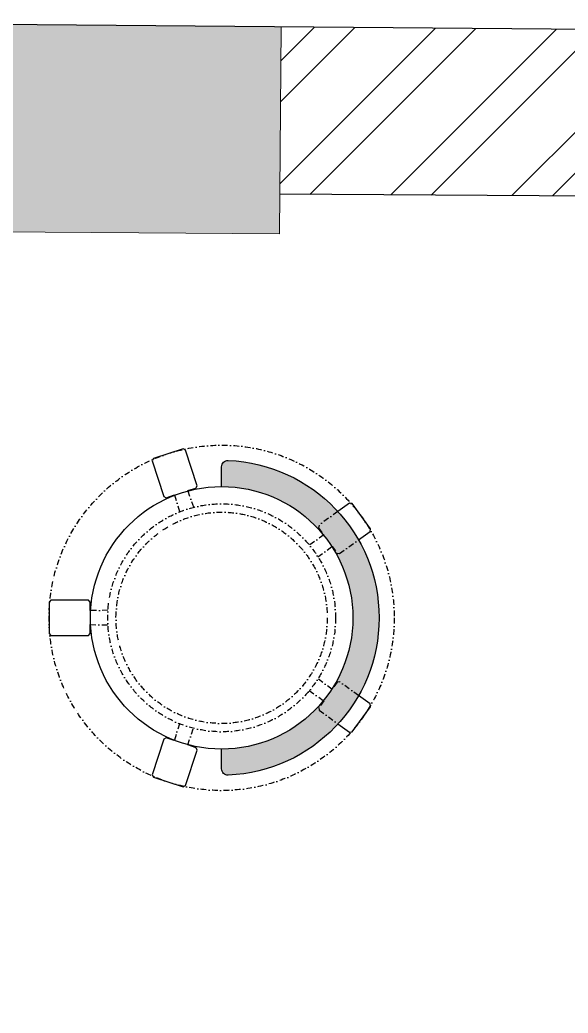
# Model space of a CAD drawing. Header units: feet. Extents: x 3263306 to 3270867, y -5461591 to -5452242.
# Drawn here: x 3264179 to 3264973, y -5453681 to -5452242 of the extents above; entities that cross this region are included whole.
import ezdxf

# ---------------------------------------------------------------- set-up
doc = ezdxf.new("R2010")
doc.units = ezdxf.units.FT
doc.header["$LTSCALE"] = 33
doc.header["$MEASUREMENT"] = 0
doc.linetypes.add('DASHDOT2', pattern=[0.5, 0.25, -0.125, 0, -0.125])
for name, color, linetype, lineweight in [('A-COL', 243, 'Continuous', 9), ('column hatch', 5, 'Continuous', 0), ('HATCH', 9, 'Continuous', 9), ('LENS-DIM', 252, 'Continuous', 5), ('LENS-FURNITURE', 13, 'Continuous', 9), ('LN-ELEVATION-1', 81, 'Continuous', 25), ('LN-HATCH', 251, 'Continuous', 0)]:
    doc.layers.add(name, color=color, linetype=linetype, lineweight=lineweight)
doc.layers.add('A-WALL', color=1, linetype='Continuous')

# ---------------------------------------------------------------- blocks, each defined once
blk = doc.blocks.new('A$C3555d8a6')
at = {"layer": 'column hatch'}
h = blk.add_hatch(color=8, dxfattribs=at)
h.dxf.hatch_style = 1
h.paths.add_polyline_path([(-2677.976706546731, -3489.094838867896), (-2977.976706546732, -3489.094838867896), (-2977.976706546732, -3939.094838867896), (-2677.976706546731, -3939.094838867896)])
h.paths.add_polyline_path([(292.0232934532687, -3489.094838867896), (-7.976706546731293, -3489.094838867896), (-7.976706546731293, -3939.094838867896), (292.0232934532687, -3939.094838867896)])
h.paths.add_polyline_path([(3642.023293453269, -3489.094838867896), (3342.023293453268, -3489.094838867896), (3342.023293453268, -3939.094838867896), (3642.023293453269, -3939.094838867896)])
h.paths.add_polyline_path([(4069.524702883326, -15.30115689244121), (3771.608444514685, 21.36182082165033), (3716.969005987048, -425.3087949575856), (4014.560235956683, -461.9317731466144)])
h.paths.add_polyline_path([(300, 0), (0, 0), (0, -450), (300, -450)])
h.paths.add_polyline_path([(-2677.976706546731, 5.837689984589815), (-2977.976706546732, 5.837689984589815), (-2977.976706546732, -444.1623100154101), (-2677.976706546731, -444.1623100154101)])
h.paths.add_polyline_path([(-1728.017886011861, 4495.690031432546), (-2178.003061404452, 4499.343188511208), (-2180.39747622516, 4199.460359157063), (-1730.41181979794, 4195.86744812876)])
h.paths.add_polyline_path([(171.9195214686915, 4480.265590431169), (-278.0656539620832, 4483.918747510761), (-280.4578393502161, 4184.291486275382), (169.5278193410486, 4180.698858845047)])
h.paths.add_polyline_path([(4581.894541875459, 4448.11695183441), (4131.89454187546, 4448.11695183441), (4131.89454187546, 4148.11695183441), (4581.894541875459, 4148.11695183441)])
at = {"layer": 'LN-HATCH'}
h = blk.add_hatch(dxfattribs=at)
h.set_pattern_fill('ANSI32', color=256, scale=333, angle=180)
h.set_pattern_definition([(225, (-4955605.516188769, 5285477.997711561), (88.29995930067012, -88.29995930067015), []), (225, (-4955664.382828205, 5285477.997711561), (88.29995930067012, -88.29995930067015), [])])
h.paths.add_polyline_path([(-2747.976706546732, -444.1623100154101), (-2977.976706546732, -444.1623100154101), (-2977.976706546732, -459.0948388678953), (-2977.976706546732, -3489.094838867896), (-2747.976706546732, -3489.094838867896)])
h.paths.add_polyline_path([(-2747.976706546732, 4259.516823614016), (-2179.945250276476, 4256.098330087028), (-2178.003061404452, 4499.343188511208), (-2977.976706546732, 4505.837689984589), (-2977.976706546732, 5.837689984589815), (-2747.976706546732, 5.837689984589815)])
h.paths.add_polyline_path([(-278.0656539620832, 4483.918747510761), (-1728.017886011861, 4495.690031432546), (-1729.952529232017, 4253.3902103398), (-279.9758326262236, 4244.664045799523)])
h.paths.add_polyline_path([(4131.89454187546, 4448.11695183441), (171.9195214686915, 4480.265590431169), (170.0168878603726, 4241.95592605602), (4131.89454187546, 4218.112786799669)])
h.paths.add_polyline_path([(4581.894541875459, 4148.114180301315), (4581.894541875459, 4148.11695183441), (4350.159420651383, 4148.11695183441), (3841.246832353063, 12.79179287049919), (4069.524855708703, -15.30117569956928)])
h.paths.add_polyline_path([(4014.560369133017, -461.9317895350977), (3786.282365426421, -433.838823383674), (3410.288172229194, -3489.094838867896), (3642.023293453269, -3489.094838867896)])
at = {"layer": 'A-COL'}
for p, q in [((-1730.41181979794, 4195.86744812876), (-1728.016545779072, 4495.857885747216)), ((-2180.39747622516, 4199.460359157063), (-1730.41181979794, 4195.86744812876))]:
    blk.add_line(p, q, dxfattribs=at)
at = {"layer": 'A-WALL'}
for p, q in [((4131.89454187546, 4448.11695183441), (-2977.976706546732, 4505.837689984589)), ((-279.4097469681874, 4244.660639016888), (-1729.383489614352, 4253.386785779148))]:
    blk.add_line(p, q, dxfattribs=at)
blk = doc.blocks.new('DR STOOL')
at = {"layer": 'HATCH'}
h = blk.add_hatch(dxfattribs=at)
h.set_pattern_fill('ANSI36', color=250, angle=-90.00000000000001)
h.set_pattern_definition([(315, (-227.8099174643867, 917.3997257252777), (6.173926083235043, -1.683798022700468), [7.9375, -1.587499999999999, 0, -1.587499999999999])])
edge = h.paths.add_edge_path()
edge.add_line((-190.0000000041909, 4.511094e-10), (-218.6899174675346, 4.511094e-10))
edge.add_arc((-218.6899174670689, 9.120000000388245), 9.119999999940092, 177.6119845363388, 269.9999999996136, ccw=False)
edge.add_arc((-1.8626451e-09, 3.565219e-10), 228.000000002257, 2.3880154632688004, 177.6119845367313, ccw=False)
edge.add_arc((218.6899174633436, 9.120000000497384), 9.120000000051716, -90.00000000034493, 2.3880154629299, ccw=False)
edge.add_line((218.6899174633436, 4.511094e-10), (190, 4.511094e-10))
edge.add_arc((-1.8626451e-09, 4.511094e-10), 190.000000001979, -1.27e-14, 180)
at = {"layer": 'LN-ELEVATION-1', "color": 1, "ltscale": 100}
for p, q in [((-128.6221585394814, 215.4841044476634), (-165.2704676063731, 189.0243927398114)), ((-124.7228340068832, 214.8545704018979), (-128.6221585394814, 215.4841044476634)), ((-112.6981821293011, 198.1996966340157), (-124.7228340068832, 214.8545704018979)), ((124.7553772013634, 214.9803744515593), (112.5488144652918, 198.2845540212292)), ((128.7014972954057, 215.5933048763618), (124.7553772013634, 214.9803744515593)), ((128.7014972954057, 215.5933048763618), (124.7553772013634, 214.9803744515593)), ((165.1911288509145, 188.915192311113), (128.7014972954057, 215.5933048763618)), ((165.1911288509145, 188.915192311113), (128.7014972954057, 215.5933048763618)), ((-165.2704676063731, 189.0243927398114), (-165.9069543029182, 185.0820035930228)), ((165.7973639420234, 185.0121775862135), (165.1911288509145, 188.915192311113)), ((165.7973639420234, 185.0121775862135), (165.1911288509145, 188.915192311113)), ((-165.9069543029182, 185.0820035930228), (-153.8003208162263, 168.3135803133482)), ((153.6734594982117, 168.4294150282658), (165.7973639420234, 185.0121775862135)), ((-191.2928382232785, -35.45407700946089), (-242.9550312487409, -52.24013893969095)), ((-187.9259491492994, -37.1695928365807), (-191.2928382232785, -35.45407700946089)), ((-184.1424400564283, -48.81403796559607), (-187.9259491492994, -37.1695928365807)), ((188.0651108901948, -36.96233201187715), (184.0504167033359, -49.19388854173303)), ((191.3981811110861, -35.27656588272658), (188.0651108901948, -36.96233201187715)), ((243.0100176925771, -52.21682526778022), (191.3981811110861, -35.27656588272658)), ((-242.9550312487409, -52.24013893969095), (-244.7482102331705, -55.75945052818861)), ((-244.7482102331705, -55.75945052818861), (-230.7800458371639, -98.74904560100549)), ((230.715890809428, -98.7280946081737), (244.8123673382215, -55.78040257930116)), ((244.8123673382215, -55.78040257930116), (243.0100176925771, -52.21682526778022)), ((-173.8639617776498, -80.4479453730819), (-177.8421125086024, -68.2044548037811)), ((177.6922140880488, -68.56540505095472), (173.8739495249465, -80.1985000452405)), ((-227.2218665438704, -100.5620286722478), (-175.5596735184081, -83.7759667420105)), ((-175.5596735184081, -83.7759667420105), (-173.8639617776498, -80.4479453730819)), ((173.8739495249465, -80.1985000452405), (175.5794035866856, -83.5704969359358)), ((175.5794035866856, -83.5704969359358), (227.1912401677109, -100.5107563209894)), ((-230.7800458371639, -98.74904560100549), (-227.2218665438704, -100.5620286722478)), ((227.1912401677109, -100.5107563209894), (230.715890809428, -98.7280946081737)), ((-22.72193054761737, -190.2142363802995), (-25.39390889601782, -192.886214728569)), ((-25.39390889601782, -192.886214728569), (-25.39390889601782, -247.2070584567482)), ((-10.47823652112856, -190.2142363802995), (-22.72193054761737, -190.2142363802995)), ((22.78362171910703, -190.2142363802995), (9.910054048988968, -190.2142363802995)), ((25.42475448176265, -192.8553691428751), (22.78362171910703, -190.2142363802995)), ((25.42475448176265, -247.1762128710543), (25.42475448176265, -192.8553691428751)), ((-25.39390889601782, -247.2070584567482), (-22.60096735274419, -250)), ((-22.60096735274419, -250), (22.60096735274419, -250)), ((22.60096735274419, -250), (25.42475448176265, -247.1762128710543))]:
    blk.add_line(p, q, dxfattribs=at)
at = {"layer": 'LN-ELEVATION-1', "linetype": 'DASHDOT2'}
for p, q in [((-92.92521573789418, 170.8129362839827), (-112.6981821293011, 198.1996966340157)), ((112.5488144652918, 198.2845540212292), (92.69529851106927, 171.1294289919315)), ((-153.8003208162263, 168.3135803133482), (-134.1093360339291, 141.0403694751003)), ((-103.4542870586738, 159.9154408004979), (-93.52748446213081, 167.0824927485227)), ((-88.15393704269081, 139.4771787207864), (-103.4542870586738, 159.9154408004979)), ((-93.52748446213081, 167.0824927485227), (-92.92521573789418, 170.8129362839827)), ((103.6608748426661, 159.8406005539291), (88.19885099539533, 139.4487815762331)), ((92.69529851106927, 171.1294289919315), (93.26858203159645, 167.4385604566923)), ((93.26858203159645, 167.4385604566923), (103.6608748426661, 159.8406005539291)), ((133.7372852512635, 141.1612321265929), (153.6734594982117, 168.4294150282658)), ((-130.4219571123831, 140.4450534014686), (-119.9844727469608, 147.9808124662595)), ((-119.9844727469608, 147.9808124662595), (-105.3687285655178, 126.9741353208374)), ((105.4096150295809, 126.94019481352), (120.1194891873747, 147.8074627162714)), ((120.1194891873747, 147.8074627162714), (130.0033113472163, 140.5812532722048)), ((-134.1093360339291, 141.0403694751003), (-130.4219571123831, 140.4450534014686)), ((130.0033113472163, 140.5812532722048), (133.7372852512635, 141.1612321265929)), ((-159.954806596972, -40.49024384317454), (-184.1424400564283, -48.81403796559607)), ((184.0504167033359, -49.19388854173303), (159.8786162491887, -40.79004861696012)), ((-177.8421125086024, -68.2044548037811), (-153.4148110738024, -60.73628028803068)), ((153.3006618716754, -61.02382378749462), (177.6922140880488, -68.56540505095472)), ((-10.92024635523557, -164.6382343793375), (-10.47823652112856, -190.2142363802995)), ((9.910054048988968, -190.2142363802995), (10.35584833659231, -164.674698740353))]:
    blk.add_line(p, q, dxfattribs=at)
at = {"layer": 'LN-ELEVATION-1', "color": 1, "ltscale": 100}
blk.add_lwpolyline([(-190.0000000023283, 0), (-218.6899174656719, 0, -0.4264743413925903), (-227.8019973598421, 9.5, -0.959166304662544), (227.8019973593764, 9.5, -0.4264743413925903), (218.6899174647406, 0), (190.0000000013969, 0)], format="xyb", dxfattribs=at)
at = {"layer": 'LN-ELEVATION-1', "linetype": 'DASHDOT2'}
for radius in [250, 165, 153]:
    blk.add_circle((0, 0), radius, dxfattribs=at)
at = {"layer": 'LN-ELEVATION-1', "color": 1, "ltscale": 100}
blk.add_circle((0, 0), 190, dxfattribs=at)

msp = doc.modelspace()

# ---------------------------------------------------------------- block references
at = {"layer": 'LENS-DIM', "color": 2}
msp.add_blockref('A$C3555d8a6', (3266285.56624002, -5456748.279691574), dxfattribs=at)
at = {"layer": 'LENS-FURNITURE', "rotation": 270}
msp.add_blockref('DR STOOL', (3264471.320508357, -5453108.169855785), dxfattribs=at)

doc.saveas('drawing.dxf')
